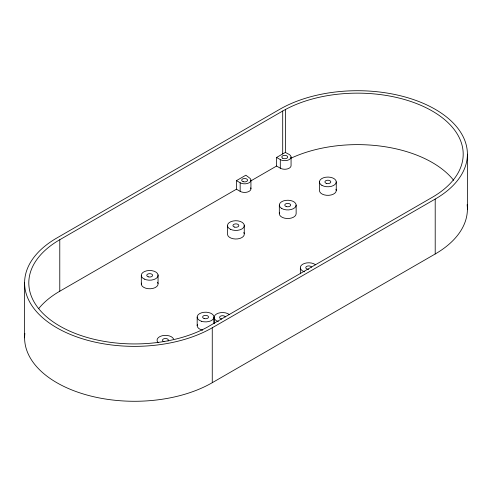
<?xml version="1.0" encoding="UTF-8"?>
<svg xmlns="http://www.w3.org/2000/svg" width="492" height="492" viewBox="0 0 492 492"><rect width="100%" height="100%" fill="white"/><g stroke="black" fill="none" stroke-linecap="round" stroke-linejoin="round"><path stroke-width="0.74" d="M59.778 239.733L282.703 111.026A105.903 61.143 0 0 1 285.366 109.544L286.043 109.181A105.725 61.039 0 0 1 433.846 111.973A105.725 61.039 0 0 1 432.222 197.347L207.304 327.174A105.725 61.039 0 0 1 58.794 325.489A105.725 61.039 0 0 1 59.778 239.733L59.778 291.221A105.725 61.039 0 0 0 38.708 308.589M236.455 180.632L245.865 175.201L249.087 177.63A6.304 3.641 0 0 1 249.087 182.778A6.304 3.641 0 0 1 240.17 182.778L236.455 180.632L236.455 189.211L59.778 291.221M276.584 157.465L282.703 153.928A105.903 61.143 0 0 1 285.366 152.446L289.216 154.463A6.304 3.641 0 0 1 289.216 159.611A6.304 3.641 0 0 1 280.299 159.611L276.584 157.465L276.584 166.044L250.44 181.142M212.261 327.777L435.205 199.063A109.931 63.468 0 0 0 435.205 109.304A109.931 63.468 0 0 0 279.739 109.304L56.795 238.017A109.931 63.468 0 0 0 56.795 327.777A109.931 63.468 0 0 0 212.261 327.777L212.261 382.696A109.931 63.468 0 0 1 88.941 395.568A109.931 63.468 0 0 1 24.871 333.392M212.261 382.696L435.205 253.983A109.931 63.468 0 0 0 467.129 204.678M276.584 166.044L280.299 168.19A6.304 3.641 0 0 0 287.174 168.977A6.304 3.641 0 0 0 291.067 165.613L291.067 157.034M236.455 189.211L240.17 191.357A6.304 3.641 0 0 0 247.783 191.935A6.304 3.641 0 0 0 250.723 187.839M467.4 154.187L467.4 209.1M435.205 199.063L435.205 253.983M336.27 181.917L336.27 190.502M319.456 181.917L319.456 190.502A8.407 4.852 0 0 0 328.957 195.312A8.407 4.852 0 0 0 335.981 189.242M300.348 268.066L300.348 273.786M296.141 205.09L296.141 213.669A8.407 4.852 0 0 1 286.633 218.485A8.407 4.852 0 0 1 279.61 212.415M285.575 109.452L285.575 152.354M282.703 111.026L282.703 153.928M280.299 159.611L280.299 168.19M279.321 205.09L279.321 213.669M250.932 180.201L250.932 188.787M244.266 225.139L244.266 233.718M240.17 182.778L240.17 191.357M227.519 226.019L227.519 234.598A8.407 4.852 0 0 0 237.741 238.897A8.407 4.852 0 0 0 243.786 232.482M214.143 317.832L214.143 323.552M213.989 317.764L213.989 323.484M197.175 317.045L197.175 325.63M158.061 274.905L158.061 283.49M141.315 275.784L141.315 284.37M24.6 282.9L24.6 337.813M157.581 282.254A8.407 4.852 0 0 1 150.454 288.761A8.407 4.852 0 0 1 141.407 283.103M221.757 319.037A2.94 1.697 0 0 1 220.434 316.19A2.94 1.697 0 0 1 225.361 316.953M218.337 321.608A8.407 4.852 0 0 1 216.296 314.13A8.407 4.852 0 0 1 229.389 314.597M304.542 271.836A8.407 4.852 0 0 1 302.5 264.358A8.407 4.852 0 0 1 315.593 264.825M308.718 269.321A2.94 1.697 0 0 1 305.79 267.771A2.94 1.697 0 0 1 308.207 265.951A2.94 1.697 0 0 1 311.565 267.187M290.932 158.233A105.725 61.039 0 0 1 453.679 180.355M202.704 330.187A8.407 4.852 0 0 1 197.458 324.369M158.172 342.641A8.407 4.852 0 0 1 162.231 335.728A8.407 4.852 0 0 1 173.571 338.957M163.977 341.688A2.94 1.697 0 0 1 162.901 339.363A2.94 1.697 0 0 1 166.923 338.742A2.94 1.697 0 0 1 168 341.067M144.31 279.075A8.407 4.852 0 0 0 157.975 276.172A8.407 4.852 0 0 0 146.788 270.791A8.407 4.852 0 0 0 144.31 279.075M148.221 276.818A2.94 1.697 0 0 0 152.631 275.348A2.94 1.697 0 0 0 148.221 273.878A2.94 1.697 0 0 0 148.221 276.818M234.42 227.052A2.94 1.697 0 0 0 238.835 225.576A2.94 1.697 0 0 0 234.42 224.106A2.94 1.697 0 0 0 234.42 227.052M230.508 229.309A8.407 4.852 0 0 0 244.18 226.406A8.407 4.852 0 0 0 232.993 221.025A8.407 4.852 0 0 0 230.508 229.309M281.787 208.522A8.407 4.852 0 0 0 295.852 206.345A8.407 4.852 0 0 0 285.557 200.398A8.407 4.852 0 0 0 281.787 208.522M286.258 206.56A2.94 1.697 0 0 0 290.674 205.09A2.94 1.697 0 0 0 286.258 203.614A2.94 1.697 0 0 0 286.258 206.56M321.916 185.355A8.407 4.852 0 0 0 335.981 183.178A8.407 4.852 0 0 0 325.686 177.231A8.407 4.852 0 0 0 321.916 185.355M326.387 183.393A2.94 1.697 0 0 0 330.802 181.917A2.94 1.697 0 0 0 326.387 180.447A2.94 1.697 0 0 0 326.387 183.393M201.376 321.251A8.407 4.852 0 0 0 213.989 317.045A8.407 4.852 0 0 0 201.376 312.844A8.407 4.852 0 0 0 201.376 321.251M204.106 318.521A2.94 1.697 0 0 0 208.522 317.045A2.94 1.697 0 0 0 204.106 315.575A2.94 1.697 0 0 0 204.106 318.521M243.159 181.677A2.94 1.697 0 0 0 247.574 180.201A2.94 1.697 0 0 0 243.159 178.731A2.94 1.697 0 0 0 243.159 181.677M282.679 158.239A2.94 1.697 0 0 0 287.599 157.477A2.94 1.697 0 0 0 283.995 155.392A2.94 1.697 0 0 0 282.679 158.239"/></g></svg>
